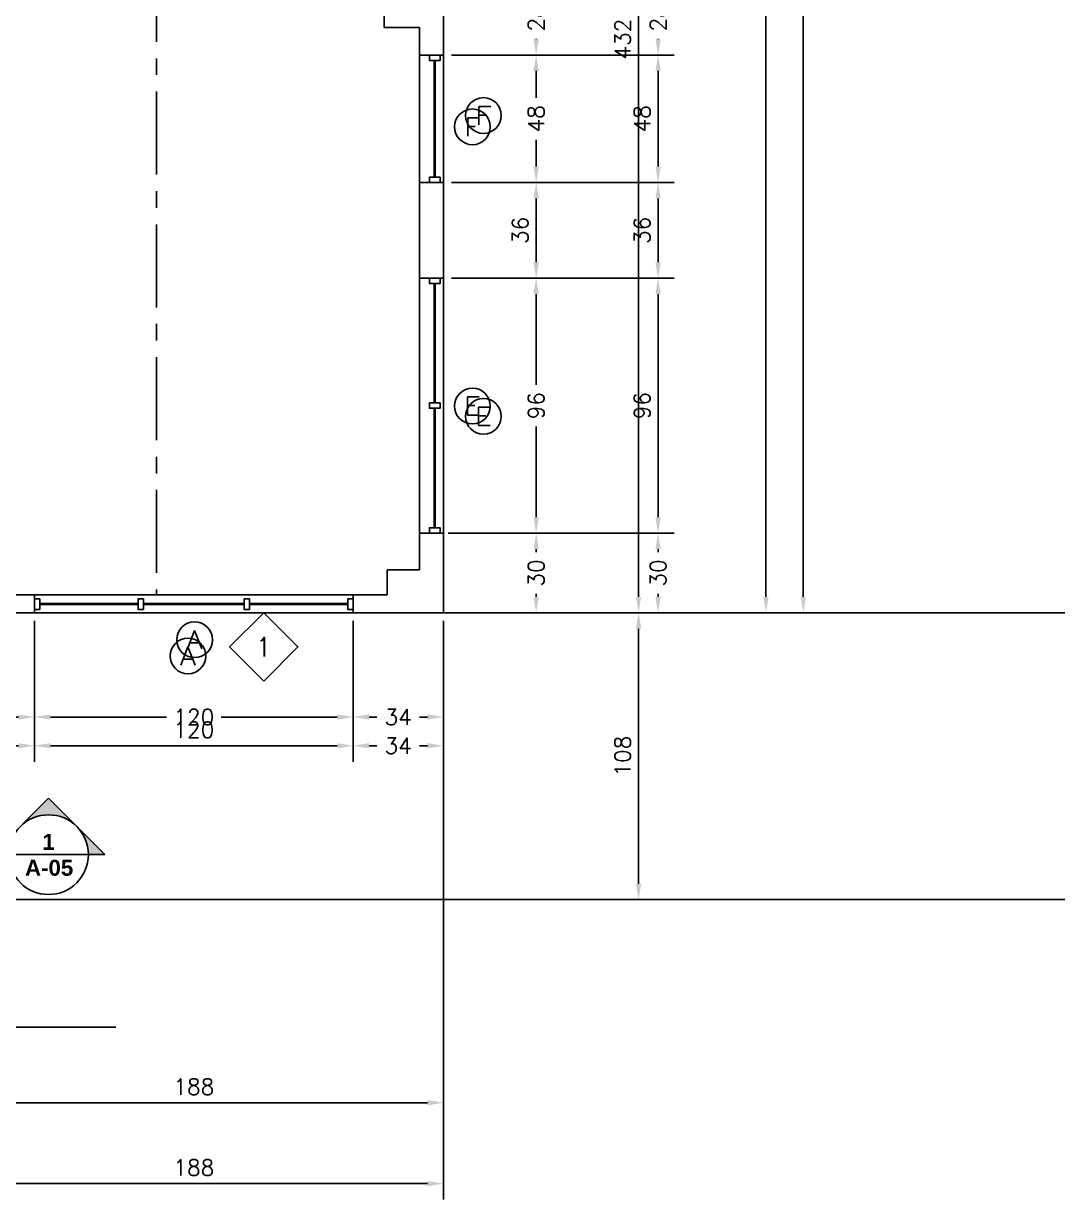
# Model space of a CAD drawing. Extents: x -289 to 2723, y -1587 to 303.
# Drawn here: x 827.8 to 1217.2, y -1288.7 to -845.9 of the extents above; entities that cross this region are included whole.
import ezdxf
from ezdxf.enums import TextEntityAlignment as Align

# ---------------------------------------------------------------- set-up
doc = ezdxf.new("R2010")
doc.units = 0
doc.header["$MEASUREMENT"] = 0
doc.linetypes.add('Wall Base$0$CENTER', pattern=[2, 1.25, -0.25, 0.25, -0.25])
doc.layers.get('0').update_dxf_attribs({"linetype": 'CONTINUOUS'})
doc.layers.get('DEFPOINTS').update_dxf_attribs({"linetype": 'CONTINUOUS'})
for name, color, linetype in [('Wall Base$0$1_Arch_Plan_Center', 134, 'Wall Base$0$CENTER'), ('Wall Base$0$1_Arch_Plan_Dim', 5, 'CONTINUOUS'), ('Wall Base$0$1_Arch_Plan_Post', 131, 'CONTINUOUS'), ('Wall Base$0$1_Arch_Plan_Text1', 4, 'CONTINUOUS'), ('Wall Base$0$1_Arch_Plan_Wall', 7, 'CONTINUOUS'), ('Wall Base$0$1_Arch_Plan_Wall_Annot', 4, 'CONTINUOUS'), ('Wall Base$0$1_Arch_Plan_Wall_ColClad', 7, 'CONTINUOUS'), ('Wall Base$0$1_Arch_Plan_WinSec', 7, 'CONTINUOUS'), ('Wall Base$0$1_Arch_Reflected_Ceiling_Plan_Wall', 131, 'CONTINUOUS'), ('Wall Base$0$2_Arch_Plan_Dim', 5, 'CONTINUOUS'), ('Wall Base$0$2_Arch_Plan_Text1', 4, 'CONTINUOUS'), ('Wall Base$0$2_Arch_Plan_Wall', 7, 'CONTINUOUS'), ('Wall Base$0$2_Arch_Plan_Wall_ColClad', 7, 'CONTINUOUS'), ('Wall Base$0$2_Arch_Plan_WinSec', 7, 'CONTINUOUS'), ('Wall Base$0$2_Arch_Reflected_Ceiling_Plan_Wall', 131, 'CONTINUOUS'), ('Wall Base$0$GRID', 131, 'CONTINUOUS')]:
    doc.layers.add(name, color=color, linetype=linetype)
doc.styles.add('Wall Base$0$ROMANS-115', font='romans.shx')
doc.styles.add('Wall Base$0$ROMANS-80', font='romans.shx', dxfattribs={"width": 0.8})
doc.styles.add('Wall Base$0$ROMANS80', font='romans.shx', dxfattribs={"width": 0.8})
doc.styles.add('Wall Base$0$SANSSERIFBOLD', font='sanssb__.ttf')
doc.dimstyles.new('Wall Base$0$116-ROMANS-115-PS', dxfattribs={"dimscale": 96, "dimtxt": 0.0625, "dimasz": 0.0625, "dimexe": 0.0625, "dimexo": 0.03125, "dimgap": 0.03125, "dimtad": 1, "dimdec": 0, "dimlfac": 25.4, "dimrnd": 0.125, "dimzin": 1, "dimdsep": 46, "dimtxsty": 'Wall Base$0$ROMANS-115', "dimcen": 0.125, "dimclrd": 256, "dimclre": 256, "dimclrt": 256, "dimadec": 0, "dimazin": 0, "dimtfac": 1, "dimtdec": 0, "dimtofl": 0, "dimtmove": 2, "dimatfit": 0, "dimfxl": 1, "dimfrac": 2, "dimtolj": 1, "dimtzin": 0, "dimarcsym": 0})

# ---------------------------------------------------------------- blocks, each defined once
blk = doc.blocks.new('*D243')
at = {"layer": 'DEFPOINTS', "color": 0, "transparency": 16777216}
for p in [(985.93, 12.19), (985.93, -1067.81), (1107.42, -1067.81)]:
    blk.add_point(p, dxfattribs=at)
at = {"layer": 'Wall Base$0$1_Arch_Plan_Dim', "lineweight": -2, "transparency": 16777216}
for p, q in [((988.93, 12.19), (1113.42, 12.19)), ((1107.42, 6.19), (1107.42, -1061.81)), ((988.93, -1067.81), (1113.42, -1067.81))]:
    blk.add_line(p, q, dxfattribs=at)
at = {"layer": 'Wall Base$0$1_Arch_Plan_Dim', "transparency": 16777216}
for points in [[(1106.42, 6.19), (1108.42, 6.19), (1107.42, 12.19)], [(1106.42, -1061.81), (1108.42, -1061.81), (1107.42, -1067.81)]]:
    blk.add_solid(points, dxfattribs=at)
at = {"layer": 'Wall Base$0$1_Arch_Plan_Dim', "transparency": 16777216, "insert": (1101.42, -527.81), "char_height": 6, "attachment_point": 5, "rotation": 90, "style": 'Wall Base$0$ROMANS-115'}
blk.add_mtext('\\A1;1080', dxfattribs=at)
blk = doc.blocks.new('*D249')
at = {"layer": 'DEFPOINTS', "color": 0, "transparency": 16777216}
for p in [(985.93, -1067.81), (797.93, -1175.81), (985.93, -1282.72)]:
    blk.add_point(p, dxfattribs=at)
at = {"layer": 'Wall Base$0$1_Arch_Plan_Dim', "lineweight": -2, "transparency": 16777216}
for p, q in [((985.93, -1070.81), (985.93, -1288.72)), ((797.93, -1178.81), (797.93, -1288.72)), ((803.93, -1282.72), (979.93, -1282.72))]:
    blk.add_line(p, q, dxfattribs=at)
at = {"layer": 'Wall Base$0$1_Arch_Plan_Dim', "transparency": 16777216}
for points in [[(803.93, -1281.72), (803.93, -1283.72), (797.93, -1282.72)], [(979.93, -1281.72), (979.93, -1283.72), (985.93, -1282.72)]]:
    blk.add_solid(points, dxfattribs=at)
at = {"layer": 'Wall Base$0$1_Arch_Plan_Dim', "transparency": 16777216, "insert": (891.93, -1276.72), "char_height": 6, "attachment_point": 5, "style": 'Wall Base$0$ROMANS-115'}
blk.add_mtext('\\A1;188', dxfattribs=at)
blk = doc.blocks.new('*D250')
at = {"layer": 'DEFPOINTS', "color": 0, "transparency": 16777216}
for p in [(1058.89, -1067.81), (1058.89, -1175.81), (1059.46, -1175.81)]:
    blk.add_point(p, dxfattribs=at)
at = {"layer": 'Wall Base$0$1_Arch_Plan_Dim', "lineweight": -2, "transparency": 16777216}
for p, q in [((1061.89, -1067.81), (1065.46, -1067.81)), ((1059.46, -1073.81), (1059.46, -1169.81)), ((1061.89, -1175.81), (1065.46, -1175.81))]:
    blk.add_line(p, q, dxfattribs=at)
at = {"layer": 'Wall Base$0$1_Arch_Plan_Dim', "transparency": 16777216}
for points in [[(1058.46, -1073.81), (1060.46, -1073.81), (1059.46, -1067.81)], [(1058.46, -1169.81), (1060.46, -1169.81), (1059.46, -1175.81)]]:
    blk.add_solid(points, dxfattribs=at)
at = {"layer": 'Wall Base$0$1_Arch_Plan_Dim', "transparency": 16777216, "insert": (1053.46, -1121.81), "char_height": 6, "attachment_point": 5, "rotation": 90, "style": 'Wall Base$0$ROMANS-115'}
blk.add_mtext('\\A1;108', dxfattribs=at)
blk = doc.blocks.new('*D288')
at = {"layer": 'DEFPOINTS', "color": 0, "transparency": 16777216}
for p in [(1059.46, -635.81), (1059.46, -1067.81), (1059.46, -1067.81)]:
    blk.add_point(p, dxfattribs=at)
at = {"layer": 'Wall Base$0$1_Arch_Plan_Dim', "lineweight": -2, "transparency": 16777216}
for p, q in [((1056.46, -635.81), (1053.46, -635.81)), ((1059.46, -641.81), (1059.46, -1061.81)), ((1056.46, -1067.81), (1053.46, -1067.81))]:
    blk.add_line(p, q, dxfattribs=at)
at = {"layer": 'Wall Base$0$1_Arch_Plan_Dim', "transparency": 16777216}
for points in [[(1058.46, -641.81), (1060.46, -641.81), (1059.46, -635.81)], [(1058.46, -1061.81), (1060.46, -1061.81), (1059.46, -1067.81)]]:
    blk.add_solid(points, dxfattribs=at)
at = {"layer": 'Wall Base$0$1_Arch_Plan_Dim', "transparency": 16777216, "insert": (1053.46, -851.81), "char_height": 6, "attachment_point": 5, "rotation": 90, "style": 'Wall Base$0$ROMANS-115'}
blk.add_mtext('\\A1;432', dxfattribs=at)
blk = doc.blocks.new('*D317')
at = {"layer": 'DEFPOINTS', "color": 0, "transparency": 16777216}
for p in [(831.93, -1067.81), (951.93, -1067.81), (951.93, -1107.06)]:
    blk.add_point(p, dxfattribs=at)
at = {"layer": 'Wall Base$0$1_Arch_Plan_Dim', "lineweight": -2, "transparency": 16777216}
for p, q in [((831.93, -1070.81), (831.93, -1113.06)), ((951.93, -1070.81), (951.93, -1113.06)), ((837.93, -1107.06), (881.64, -1107.06)), ((945.93, -1107.06), (902.22, -1107.06))]:
    blk.add_line(p, q, dxfattribs=at)
at = {"layer": 'Wall Base$0$1_Arch_Plan_Dim', "transparency": 16777216}
for points in [[(837.93, -1106.06), (837.93, -1108.06), (831.93, -1107.06)], [(945.93, -1106.06), (945.93, -1108.06), (951.93, -1107.06)]]:
    blk.add_solid(points, dxfattribs=at)
at = {"layer": 'Wall Base$0$1_Arch_Plan_Dim', "transparency": 16777216, "insert": (891.93, -1107.06), "char_height": 6, "attachment_point": 5, "style": 'Wall Base$0$ROMANS-115'}
blk.add_mtext('\\A1;120', dxfattribs=at)
blk = doc.blocks.new('*D318')
at = {"layer": 'DEFPOINTS', "color": 0, "transparency": 16777216}
for p in [(951.93, -1107.06), (985.93, -1107.06), (985.93, -1107.06)]:
    blk.add_point(p, dxfattribs=at)
at = {"layer": 'Wall Base$0$1_Arch_Plan_Dim', "lineweight": -2, "transparency": 16777216}
for p, q in [((951.93, -1104.06), (951.93, -1101.06)), ((985.93, -1104.06), (985.93, -1101.06)), ((957.93, -1107.06), (960.93, -1107.06)), ((979.93, -1107.06), (976.93, -1107.06))]:
    blk.add_line(p, q, dxfattribs=at)
at = {"layer": 'Wall Base$0$1_Arch_Plan_Dim', "transparency": 16777216}
for points in [[(957.93, -1106.06), (957.93, -1108.06), (951.93, -1107.06)], [(979.93, -1106.06), (979.93, -1108.06), (985.93, -1107.06)]]:
    blk.add_solid(points, dxfattribs=at)
at = {"layer": 'Wall Base$0$1_Arch_Plan_Dim', "transparency": 16777216, "insert": (968.93, -1107.06), "char_height": 6, "attachment_point": 5, "style": 'Wall Base$0$ROMANS-115'}
blk.add_mtext('\\A1;34', dxfattribs=at)
blk = doc.blocks.new('*D321')
at = {"layer": 'DEFPOINTS', "color": 0, "transparency": 16777216}
for p in [(985.93, -941.81), (984.68, -1037.81), (1020.87, -1037.81)]:
    blk.add_point(p, dxfattribs=at)
at = {"layer": 'Wall Base$0$1_Arch_Plan_Dim', "lineweight": -2, "transparency": 16777216}
for p, q in [((988.93, -941.81), (1026.87, -941.81)), ((1020.87, -947.81), (1020.87, -981.95)), ((1020.87, -1031.81), (1020.87, -997.67)), ((987.68, -1037.81), (1026.87, -1037.81))]:
    blk.add_line(p, q, dxfattribs=at)
at = {"layer": 'Wall Base$0$1_Arch_Plan_Dim', "transparency": 16777216}
for points in [[(1019.87, -947.81), (1021.87, -947.81), (1020.87, -941.81)], [(1019.87, -1031.81), (1021.87, -1031.81), (1020.87, -1037.81)]]:
    blk.add_solid(points, dxfattribs=at)
at = {"layer": 'Wall Base$0$1_Arch_Plan_Dim', "transparency": 16777216, "insert": (1020.87, -989.81), "char_height": 6, "attachment_point": 5, "rotation": 90, "style": 'Wall Base$0$ROMANS-115'}
blk.add_mtext('\\A1;96', dxfattribs=at)
blk = doc.blocks.new('*D322')
at = {"layer": 'DEFPOINTS', "color": 0, "transparency": 16777216}
for p in [(1020.87, -1037.81), (1020.87, -1067.81), (1020.87, -1067.81)]:
    blk.add_point(p, dxfattribs=at)
at = {"layer": 'Wall Base$0$1_Arch_Plan_Dim', "lineweight": -2, "transparency": 16777216}
for p, q in [((1017.87, -1037.81), (1014.87, -1037.81)), ((1020.87, -1043.81), (1020.87, -1044.95)), ((1020.87, -1061.81), (1020.87, -1060.67)), ((1017.87, -1067.81), (1014.87, -1067.81))]:
    blk.add_line(p, q, dxfattribs=at)
at = {"layer": 'Wall Base$0$1_Arch_Plan_Dim', "transparency": 16777216}
for points in [[(1019.87, -1043.81), (1021.87, -1043.81), (1020.87, -1037.81)], [(1019.87, -1061.81), (1021.87, -1061.81), (1020.87, -1067.81)]]:
    blk.add_solid(points, dxfattribs=at)
at = {"layer": 'Wall Base$0$1_Arch_Plan_Dim', "transparency": 16777216, "insert": (1020.87, -1052.81), "char_height": 6, "attachment_point": 5, "rotation": 90, "style": 'Wall Base$0$ROMANS-115'}
blk.add_mtext('\\A1;30', dxfattribs=at)
blk = doc.blocks.new('*D306')
at = {"layer": 'DEFPOINTS', "color": 0, "transparency": 16777216}
for p in [(985.93, -857.81), (985.93, -905.81), (1020.87, -905.81)]:
    blk.add_point(p, dxfattribs=at)
at = {"layer": 'Wall Base$0$1_Arch_Plan_Dim', "lineweight": -2, "transparency": 16777216}
for p, q in [((988.93, -857.81), (1026.87, -857.81)), ((1020.87, -863.81), (1020.87, -873.95)), ((1020.87, -899.81), (1020.87, -889.67)), ((988.93, -905.81), (1026.87, -905.81))]:
    blk.add_line(p, q, dxfattribs=at)
at = {"layer": 'Wall Base$0$1_Arch_Plan_Dim', "transparency": 16777216}
for points in [[(1019.87, -863.81), (1021.87, -863.81), (1020.87, -857.81)], [(1019.87, -899.81), (1021.87, -899.81), (1020.87, -905.81)]]:
    blk.add_solid(points, dxfattribs=at)
at = {"layer": 'Wall Base$0$1_Arch_Plan_Dim', "transparency": 16777216, "insert": (1020.87, -881.81), "char_height": 6, "attachment_point": 5, "rotation": 90, "style": 'Wall Base$0$ROMANS-115'}
blk.add_mtext('\\A1;48', dxfattribs=at)
blk = doc.blocks.new('*D324')
at = {"layer": 'DEFPOINTS', "color": 0, "transparency": 16777216}
for p in [(1020.87, -905.81), (1020.87, -941.81), (1020.87, -941.81)]:
    blk.add_point(p, dxfattribs=at)
at = {"layer": 'Wall Base$0$1_Arch_Plan_Dim', "lineweight": -2, "transparency": 16777216}
for p, q in [((1017.87, -905.81), (1014.87, -905.81)), ((1020.87, -911.81), (1020.87, -935.81)), ((1017.87, -941.81), (1014.87, -941.81))]:
    blk.add_line(p, q, dxfattribs=at)
at = {"layer": 'Wall Base$0$1_Arch_Plan_Dim', "transparency": 16777216}
for points in [[(1019.87, -911.81), (1021.87, -911.81), (1020.87, -905.81)], [(1019.87, -935.81), (1021.87, -935.81), (1020.87, -941.81)]]:
    blk.add_solid(points, dxfattribs=at)
at = {"layer": 'Wall Base$0$1_Arch_Plan_Dim', "transparency": 16777216, "insert": (1014.87, -923.81), "char_height": 6, "attachment_point": 5, "rotation": 90, "style": 'Wall Base$0$ROMANS-115'}
blk.add_mtext('\\A1;36', dxfattribs=at)
blk = doc.blocks.new('*D325')
at = {"layer": 'DEFPOINTS', "color": 0, "transparency": 16777216}
for p in [(1020.87, -829.81), (1020.87, -857.81), (1020.87, -857.81)]:
    blk.add_point(p, dxfattribs=at)
at = {"layer": 'Wall Base$0$1_Arch_Plan_Dim', "lineweight": -2, "transparency": 16777216}
for p, q in [((1017.87, -829.81), (1014.87, -829.81)), ((1020.87, -835.81), (1020.87, -835.95)), ((1020.87, -851.81), (1020.87, -851.67)), ((1017.87, -857.81), (1014.87, -857.81))]:
    blk.add_line(p, q, dxfattribs=at)
at = {"layer": 'Wall Base$0$1_Arch_Plan_Dim', "transparency": 16777216}
for points in [[(1019.87, -835.81), (1021.87, -835.81), (1020.87, -829.81)], [(1019.87, -851.81), (1021.87, -851.81), (1020.87, -857.81)]]:
    blk.add_solid(points, dxfattribs=at)
at = {"layer": 'Wall Base$0$1_Arch_Plan_Dim', "transparency": 16777216, "insert": (1020.87, -843.81), "char_height": 6, "attachment_point": 5, "rotation": 90, "style": 'Wall Base$0$ROMANS-115'}
blk.add_mtext('\\A1;28', dxfattribs=at)
blk = doc.blocks.new('*D339')
at = {"layer": 'DEFPOINTS', "color": 0, "transparency": 16777216}
for p in [(797.93, -1107.06), (831.93, -1107.06), (831.93, -1107.06)]:
    blk.add_point(p, dxfattribs=at)
at = {"layer": 'Wall Base$0$1_Arch_Plan_Dim', "lineweight": -2, "transparency": 16777216}
for p, q in [((797.93, -1104.06), (797.93, -1101.06)), ((831.93, -1104.06), (831.93, -1101.06)), ((803.93, -1107.06), (806.93, -1107.06)), ((825.93, -1107.06), (822.93, -1107.06))]:
    blk.add_line(p, q, dxfattribs=at)
at = {"layer": 'Wall Base$0$1_Arch_Plan_Dim', "transparency": 16777216}
for points in [[(803.93, -1106.06), (803.93, -1108.06), (797.93, -1107.06)], [(825.93, -1106.06), (825.93, -1108.06), (831.93, -1107.06)]]:
    blk.add_solid(points, dxfattribs=at)
at = {"layer": 'Wall Base$0$1_Arch_Plan_Dim', "transparency": 16777216, "insert": (814.93, -1107.06), "char_height": 6, "attachment_point": 5, "style": 'Wall Base$0$ROMANS-115'}
blk.add_mtext('\\A1;34', dxfattribs=at)
blk = doc.blocks.new('*D362')
at = {"layer": 'DEFPOINTS', "color": 0, "transparency": 16777216}
for p in [(985.93, 12.19), (985.93, -1067.81), (1121.48, -1067.81)]:
    blk.add_point(p, dxfattribs=at)
at = {"layer": 'Wall Base$0$2_Arch_Plan_Dim', "lineweight": -2, "transparency": 16777216}
for p, q in [((988.93, 12.19), (1127.48, 12.19)), ((1121.48, 6.19), (1121.48, -1061.81)), ((988.93, -1067.81), (1127.48, -1067.81))]:
    blk.add_line(p, q, dxfattribs=at)
at = {"layer": 'Wall Base$0$2_Arch_Plan_Dim', "transparency": 16777216}
for points in [[(1120.48, 6.19), (1122.48, 6.19), (1121.48, 12.19)], [(1120.48, -1061.81), (1122.48, -1061.81), (1121.48, -1067.81)]]:
    blk.add_solid(points, dxfattribs=at)
at = {"layer": 'Wall Base$0$2_Arch_Plan_Dim', "transparency": 16777216, "insert": (1115.48, -527.81), "char_height": 6, "attachment_point": 5, "rotation": 90, "style": 'Wall Base$0$ROMANS-115'}
blk.add_mtext('\\A1;1080', dxfattribs=at)
blk = doc.blocks.new('*D373')
at = {"layer": 'DEFPOINTS', "color": 0, "transparency": 16777216}
for p in [(985.93, -1067.81), (797.93, -1175.81), (985.93, -1252.27)]:
    blk.add_point(p, dxfattribs=at)
at = {"layer": 'Wall Base$0$2_Arch_Plan_Dim', "lineweight": -2, "transparency": 16777216}
for p, q in [((985.93, -1070.81), (985.93, -1258.27)), ((797.93, -1178.81), (797.93, -1258.27)), ((803.93, -1252.27), (979.93, -1252.27))]:
    blk.add_line(p, q, dxfattribs=at)
at = {"layer": 'Wall Base$0$2_Arch_Plan_Dim', "transparency": 16777216}
for points in [[(803.93, -1251.27), (803.93, -1253.27), (797.93, -1252.27)], [(979.93, -1251.27), (979.93, -1253.27), (985.93, -1252.27)]]:
    blk.add_solid(points, dxfattribs=at)
at = {"layer": 'Wall Base$0$2_Arch_Plan_Dim', "transparency": 16777216, "insert": (891.93, -1246.27), "char_height": 6, "attachment_point": 5, "style": 'Wall Base$0$ROMANS-115'}
blk.add_mtext('\\A1;188', dxfattribs=at)
blk = doc.blocks.new('*D399')
at = {"layer": 'DEFPOINTS', "color": 0, "transparency": 16777216}
for p in [(985.93, -941.81), (984.68, -1037.81), (1066.8, -1037.81)]:
    blk.add_point(p, dxfattribs=at)
at = {"layer": 'Wall Base$0$2_Arch_Plan_Dim', "lineweight": -2, "transparency": 16777216}
for p, q in [((988.93, -941.81), (1072.8, -941.81)), ((1066.8, -947.81), (1066.8, -1031.81)), ((987.68, -1037.81), (1072.8, -1037.81))]:
    blk.add_line(p, q, dxfattribs=at)
at = {"layer": 'Wall Base$0$2_Arch_Plan_Dim', "transparency": 16777216}
for points in [[(1065.8, -947.81), (1067.8, -947.81), (1066.8, -941.81)], [(1065.8, -1031.81), (1067.8, -1031.81), (1066.8, -1037.81)]]:
    blk.add_solid(points, dxfattribs=at)
at = {"layer": 'Wall Base$0$2_Arch_Plan_Dim', "transparency": 16777216, "insert": (1060.8, -989.81), "char_height": 6, "attachment_point": 5, "rotation": 90, "style": 'Wall Base$0$ROMANS-115'}
blk.add_mtext('\\A1;96', dxfattribs=at)
blk = doc.blocks.new('*D400')
at = {"layer": 'DEFPOINTS', "color": 0, "transparency": 16777216}
for p in [(1066.8, -1037.81), (1066.8, -1067.81), (1066.8, -1067.81)]:
    blk.add_point(p, dxfattribs=at)
at = {"layer": 'Wall Base$0$2_Arch_Plan_Dim', "lineweight": -2, "transparency": 16777216}
for p, q in [((1063.8, -1037.81), (1060.8, -1037.81)), ((1066.8, -1043.81), (1066.8, -1044.95)), ((1066.8, -1061.81), (1066.8, -1060.67)), ((1063.8, -1067.81), (1060.8, -1067.81))]:
    blk.add_line(p, q, dxfattribs=at)
at = {"layer": 'Wall Base$0$2_Arch_Plan_Dim', "transparency": 16777216}
for points in [[(1065.8, -1043.81), (1067.8, -1043.81), (1066.8, -1037.81)], [(1065.8, -1061.81), (1067.8, -1061.81), (1066.8, -1067.81)]]:
    blk.add_solid(points, dxfattribs=at)
at = {"layer": 'Wall Base$0$2_Arch_Plan_Dim', "transparency": 16777216, "insert": (1066.8, -1052.81), "char_height": 6, "attachment_point": 5, "rotation": 90, "style": 'Wall Base$0$ROMANS-115'}
blk.add_mtext('\\A1;30', dxfattribs=at)
blk = doc.blocks.new('*D402')
at = {"layer": 'DEFPOINTS', "color": 0, "transparency": 16777216}
for p in [(985.93, -857.81), (985.93, -905.81), (1066.8, -905.81)]:
    blk.add_point(p, dxfattribs=at)
at = {"layer": 'Wall Base$0$2_Arch_Plan_Dim', "lineweight": -2, "transparency": 16777216}
for p, q in [((988.93, -857.81), (1072.8, -857.81)), ((1066.8, -863.81), (1066.8, -899.81)), ((988.93, -905.81), (1072.8, -905.81))]:
    blk.add_line(p, q, dxfattribs=at)
at = {"layer": 'Wall Base$0$2_Arch_Plan_Dim', "transparency": 16777216}
for points in [[(1065.8, -863.81), (1067.8, -863.81), (1066.8, -857.81)], [(1065.8, -899.81), (1067.8, -899.81), (1066.8, -905.81)]]:
    blk.add_solid(points, dxfattribs=at)
at = {"layer": 'Wall Base$0$2_Arch_Plan_Dim', "transparency": 16777216, "insert": (1060.8, -881.81), "char_height": 6, "attachment_point": 5, "rotation": 90, "style": 'Wall Base$0$ROMANS-115'}
blk.add_mtext('\\A1;48', dxfattribs=at)
blk = doc.blocks.new('*D404')
at = {"layer": 'DEFPOINTS', "color": 0, "transparency": 16777216}
for p in [(1066.8, -905.81), (1066.8, -941.81), (1066.8, -941.81)]:
    blk.add_point(p, dxfattribs=at)
at = {"layer": 'Wall Base$0$2_Arch_Plan_Dim', "lineweight": -2, "transparency": 16777216}
for p, q in [((1063.8, -905.81), (1060.8, -905.81)), ((1066.8, -911.81), (1066.8, -935.81)), ((1063.8, -941.81), (1060.8, -941.81))]:
    blk.add_line(p, q, dxfattribs=at)
at = {"layer": 'Wall Base$0$2_Arch_Plan_Dim', "transparency": 16777216}
for points in [[(1065.8, -911.81), (1067.8, -911.81), (1066.8, -905.81)], [(1065.8, -935.81), (1067.8, -935.81), (1066.8, -941.81)]]:
    blk.add_solid(points, dxfattribs=at)
at = {"layer": 'Wall Base$0$2_Arch_Plan_Dim', "transparency": 16777216, "insert": (1060.8, -923.81), "char_height": 6, "attachment_point": 5, "rotation": 90, "style": 'Wall Base$0$ROMANS-115'}
blk.add_mtext('\\A1;36', dxfattribs=at)
blk = doc.blocks.new('*D405')
at = {"layer": 'DEFPOINTS', "color": 0, "transparency": 16777216}
for p in [(1066.8, -829.81), (1066.8, -857.81), (1066.8, -857.81)]:
    blk.add_point(p, dxfattribs=at)
at = {"layer": 'Wall Base$0$2_Arch_Plan_Dim', "lineweight": -2, "transparency": 16777216}
for p, q in [((1063.8, -829.81), (1060.8, -829.81)), ((1066.8, -835.81), (1066.8, -835.95)), ((1066.8, -851.81), (1066.8, -851.67)), ((1063.8, -857.81), (1060.8, -857.81))]:
    blk.add_line(p, q, dxfattribs=at)
at = {"layer": 'Wall Base$0$2_Arch_Plan_Dim', "transparency": 16777216}
for points in [[(1065.8, -835.81), (1067.8, -835.81), (1066.8, -829.81)], [(1065.8, -851.81), (1067.8, -851.81), (1066.8, -857.81)]]:
    blk.add_solid(points, dxfattribs=at)
at = {"layer": 'Wall Base$0$2_Arch_Plan_Dim', "transparency": 16777216, "insert": (1066.8, -843.81), "char_height": 6, "attachment_point": 5, "rotation": 90, "style": 'Wall Base$0$ROMANS-115'}
blk.add_mtext('\\A1;28', dxfattribs=at)
blk = doc.blocks.new('*D443')
at = {"layer": 'DEFPOINTS', "color": 0, "transparency": 16777216}
for p in [(831.93, -1067.81), (951.93, -1067.81), (951.93, -1117.88)]:
    blk.add_point(p, dxfattribs=at)
at = {"layer": 'Wall Base$0$2_Arch_Plan_Dim', "lineweight": -2, "transparency": 16777216}
for p, q in [((831.93, -1070.81), (831.93, -1123.88)), ((951.93, -1070.81), (951.93, -1123.88)), ((837.93, -1117.88), (945.93, -1117.88))]:
    blk.add_line(p, q, dxfattribs=at)
at = {"layer": 'Wall Base$0$2_Arch_Plan_Dim', "transparency": 16777216}
for points in [[(837.93, -1116.88), (837.93, -1118.88), (831.93, -1117.88)], [(945.93, -1116.88), (945.93, -1118.88), (951.93, -1117.88)]]:
    blk.add_solid(points, dxfattribs=at)
at = {"layer": 'Wall Base$0$2_Arch_Plan_Dim', "transparency": 16777216, "insert": (891.93, -1111.88), "char_height": 6, "attachment_point": 5, "style": 'Wall Base$0$ROMANS-115'}
blk.add_mtext('\\A1;120', dxfattribs=at)
blk = doc.blocks.new('*D444')
at = {"layer": 'DEFPOINTS', "color": 0, "transparency": 16777216}
for p in [(797.93, -1117.88), (797.93, -1117.88), (831.93, -1117.88)]:
    blk.add_point(p, dxfattribs=at)
at = {"layer": 'Wall Base$0$2_Arch_Plan_Dim', "lineweight": -2, "transparency": 16777216}
for p, q in [((797.93, -1114.88), (797.93, -1111.88)), ((831.93, -1114.88), (831.93, -1111.88)), ((803.93, -1117.88), (806.93, -1117.88)), ((825.93, -1117.88), (822.93, -1117.88))]:
    blk.add_line(p, q, dxfattribs=at)
at = {"layer": 'Wall Base$0$2_Arch_Plan_Dim', "transparency": 16777216}
for points in [[(803.93, -1116.88), (803.93, -1118.88), (797.93, -1117.88)], [(825.93, -1116.88), (825.93, -1118.88), (831.93, -1117.88)]]:
    blk.add_solid(points, dxfattribs=at)
at = {"layer": 'Wall Base$0$2_Arch_Plan_Dim', "transparency": 16777216, "insert": (814.93, -1117.88), "char_height": 6, "attachment_point": 5, "style": 'Wall Base$0$ROMANS-115'}
blk.add_mtext('\\A1;34', dxfattribs=at)
blk = doc.blocks.new('*D445')
at = {"layer": 'DEFPOINTS', "color": 0, "transparency": 16777216}
for p in [(951.93, -1117.88), (951.93, -1117.88), (985.93, -1117.88)]:
    blk.add_point(p, dxfattribs=at)
at = {"layer": 'Wall Base$0$2_Arch_Plan_Dim', "lineweight": -2, "transparency": 16777216}
for p, q in [((951.93, -1114.88), (951.93, -1111.88)), ((985.93, -1114.88), (985.93, -1111.88)), ((957.93, -1117.88), (960.93, -1117.88)), ((979.93, -1117.88), (976.93, -1117.88))]:
    blk.add_line(p, q, dxfattribs=at)
at = {"layer": 'Wall Base$0$2_Arch_Plan_Dim', "transparency": 16777216}
for points in [[(957.93, -1116.88), (957.93, -1118.88), (951.93, -1117.88)], [(979.93, -1116.88), (979.93, -1118.88), (985.93, -1117.88)]]:
    blk.add_solid(points, dxfattribs=at)
at = {"layer": 'Wall Base$0$2_Arch_Plan_Dim', "transparency": 16777216, "insert": (968.93, -1117.88), "char_height": 6, "attachment_point": 5, "style": 'Wall Base$0$ROMANS-115'}
blk.add_mtext('\\A1;34', dxfattribs=at)
blk = doc.blocks.new('Wall Base$0$Wall Number')
at = {"color": 5}
blk.add_lwpolyline([(-21.45, -21.45), (0, 0), (-21.45, 21.45), (-42.89, 0)], close=True, dxfattribs=at)
at = {"style": 'Wall Base$0$ROMANS80', "width": 0.8}
blk.add_attdef('WALL', text='', height=12, dxfattribs=at).set_placement((-21.62, -0.08), align=Align.MIDDLE)
blk = doc.blocks.new('Wall Base$0$Window')
blk.add_circle((0.4356, 0.3589), 0.0609)
at = {"style": 'Wall Base$0$ROMANS-80', "width": 1.15}
blk.add_attdef('WINDOW', text='', height=0.0625, dxfattribs=at).set_placement((0.4356, 0.3589), align=Align.MIDDLE)
blk = doc.blocks.new('Wall Base$0$Section - Up')
at = {"lineweight": 0}
h = blk.add_hatch(color=256, dxfattribs=at)
h.paths.add_polyline_path([(-0.3125, 0, -0.198912), (-0.221, 0.221), (-0.4419, 0)])
h.paths.add_polyline_path([(0, 0.4419), (-0.221, 0.221, -0.414214), (0.221, 0.221)])
h.paths.add_polyline_path([(0.3125, 0), (0.4419, 0), (0.221, 0.221, -0.198912)])
for p, q in [((0, 0.4419), (-0.4419, 0)), ((0, 0.4419), (0.4419, 0)), ((-0.3125, 0), (-0.4419, 0)), ((-0.3125, 0), (0.3125, 0)), ((0.4419, 0), (0.3125, 0))]:
    blk.add_line(p, q)
blk.add_circle((0, 0), 0.3125)
at = {"color": 7, "style": 'Wall Base$0$SANSSERIFBOLD', "flags": 8}
blk.add_attdef('VIEWNUMBER', text='', height=0.125, dxfattribs=at).set_placement((0, 0), align=Align.BOTTOM_CENTER)
blk.add_attdef('SHEETNUMBER', text='', height=0.125, dxfattribs=at).set_placement((0.0043, -0.0407), align=Align.TOP_CENTER)

msp = doc.modelspace()

# ---------------------------------------------------------------- linework, layer by layer
at = {"layer": 'Wall Base$0$1_Arch_Plan_Center', "ltscale": 25}
msp.add_line((877.9294, -321.5585), (877.9294, -1061.3085), dxfattribs=at)
at = {"layer": 'Wall Base$0$1_Arch_Plan_Post'}
msp.add_line((458.7744, -1223.8085), (862.5412, -1223.8085), dxfattribs=at)
at = {"layer": 'Wall Base$0$1_Arch_Plan_Wall'}
for p, q in [((985.9294, -419.8085), (985.9294, -1067.8085)), ((976.9294, -847.4335), (976.9294, -1051.6835)), ((976.9294, -857.8085), (985.9294, -857.8085)), ((976.9294, -905.8085), (985.9294, -905.8085)), ((976.9294, -941.8085), (985.9294, -941.8085)), ((976.9294, -1037.8085), (985.9294, -1037.8085)), ((964.8044, -1061.0585), (572.1794, -1061.0585)), ((831.9294, -1061.0585), (831.9294, -1067.8085)), ((831.9294, -1061.3085), (831.9294, -1067.8085)), ((951.9294, -1061.0585), (951.9294, -1067.8085)), ((985.9294, -1067.8085), (797.1794, -1067.8085))]:
    msp.add_line(p, q, dxfattribs=at)
at = {"layer": 'Wall Base$0$1_Arch_Plan_Wall_ColClad'}
for p, q in [((963.6794, -847.4335), (963.6794, -840.1835)), ((976.9294, -847.4335), (963.6794, -847.4335)), ((964.8044, -1061.0585), (964.8044, -1051.6835)), ((976.9294, -1051.6835), (964.8044, -1051.6835))]:
    msp.add_line(p, q, dxfattribs=at)
at = {"layer": 'Wall Base$0$1_Arch_Plan_WinSec'}
for p, q in [((982.4919, -903.8085), (982.4919, -859.8085)), ((982.8669, -903.8085), (982.8669, -859.8085)), ((982.4919, -943.8085), (982.4919, -988.8085)), ((982.8669, -943.8085), (982.8669, -988.8085)), ((982.4919, -1035.8085), (982.4919, -990.8085)), ((982.8669, -1035.8085), (982.8669, -990.8085)), ((870.9294, -1064.371), (833.9294, -1064.371)), ((870.9294, -1064.746), (833.9294, -1064.746)), ((910.9294, -1064.371), (872.9294, -1064.371)), ((910.9294, -1064.746), (872.9294, -1064.746)), ((949.9294, -1064.371), (912.9294, -1064.371)), ((949.9294, -1064.746), (912.9294, -1064.746))]:
    msp.add_line(p, q, dxfattribs=at)
for points in [[(984.6794, -857.8085), (984.6794, -859.8085), (980.6794, -859.8085), (980.6794, -857.8085)], [(984.6794, -905.8085), (984.6794, -903.8085), (980.6794, -903.8085), (980.6794, -905.8085)], [(984.6794, -905.8085), (984.6794, -903.8085), (980.6794, -903.8085), (980.6794, -905.8085)], [(984.6794, -941.8085), (984.6794, -943.8085), (980.6794, -943.8085), (980.6794, -941.8085)], [(984.6794, -941.8085), (984.6794, -943.8085), (980.6794, -943.8085), (980.6794, -941.8085)], [(984.6794, -988.8085), (984.6794, -990.8085), (980.6794, -990.8085), (980.6794, -988.8085)], [(984.6794, -988.8085), (984.6794, -990.8085), (980.6794, -990.8085), (980.6794, -988.8085)], [(984.6794, -1037.8085), (984.6794, -1035.8085), (980.6794, -1035.8085), (980.6794, -1037.8085)], [(984.6794, -1037.8085), (984.6794, -1035.8085), (980.6794, -1035.8085), (980.6794, -1037.8085)], [(831.9294, -1066.5585), (833.9294, -1066.5585), (833.9294, -1062.5585), (831.9294, -1062.5585)], [(872.9294, -1066.5585), (870.9294, -1066.5585), (870.9294, -1062.5585), (872.9294, -1062.5585)], [(872.9294, -1066.5585), (870.9294, -1066.5585), (870.9294, -1062.5585), (872.9294, -1062.5585)], [(912.9294, -1066.5585), (910.9294, -1066.5585), (910.9294, -1062.5585), (912.9294, -1062.5585)], [(951.9294, -1066.5585), (949.9294, -1066.5585), (949.9294, -1062.5585), (951.9294, -1062.5585)]]:
    msp.add_lwpolyline(points, close=True, dxfattribs=at)
at = {"layer": 'Wall Base$0$1_Arch_Reflected_Ceiling_Plan_Wall'}
for p, q in [((985.9294, 12.1915), (985.9294, -1067.8085)), ((976.9294, -847.4335), (976.9294, -1051.6835)), ((964.8044, -1061.0585), (797.0544, -1061.0585)), ((985.9294, -1067.8085), (797.1794, -1067.8085))]:
    msp.add_line(p, q, dxfattribs=at)
at = {"layer": 'Wall Base$0$2_Arch_Plan_Wall'}
for p, q in [((985.9294, 12.1915), (985.9294, -1067.8085)), ((976.9294, -847.4335), (976.9294, -1051.6835)), ((976.9294, -857.8085), (985.9294, -857.8085)), ((976.9294, -905.8085), (985.9294, -905.8085)), ((976.9294, -941.8085), (985.9294, -941.8085)), ((976.9294, -1037.8085), (985.9294, -1037.8085)), ((964.8044, -1061.0585), (797.0544, -1061.0585)), ((831.9294, -1061.0585), (831.9294, -1067.8085)), ((831.9294, -1061.3085), (831.9294, -1067.8085)), ((951.9294, -1061.0585), (951.9294, -1067.8085)), ((985.9294, -1067.8085), (797.1794, -1067.8085))]:
    msp.add_line(p, q, dxfattribs=at)
at = {"layer": 'Wall Base$0$2_Arch_Plan_Wall_ColClad'}
for p, q in [((963.6794, -847.4335), (963.6794, -840.1835)), ((976.9294, -847.4335), (963.6794, -847.4335)), ((976.9294, -1051.6835), (964.8044, -1051.6835)), ((964.8044, -1061.0585), (964.8044, -1051.6835))]:
    msp.add_line(p, q, dxfattribs=at)
at = {"layer": 'Wall Base$0$2_Arch_Plan_WinSec'}
for p, q in [((982.4919, -903.8085), (982.4919, -859.8085)), ((982.8669, -903.8085), (982.8669, -859.8085)), ((982.4919, -943.8085), (982.4919, -988.8085)), ((982.8669, -943.8085), (982.8669, -988.8085)), ((982.4919, -1035.8085), (982.4919, -990.8085)), ((982.8669, -1035.8085), (982.8669, -990.8085)), ((870.9294, -1064.371), (833.9294, -1064.371)), ((870.9294, -1064.746), (833.9294, -1064.746)), ((910.9294, -1064.371), (872.9294, -1064.371)), ((910.9294, -1064.746), (872.9294, -1064.746)), ((949.9294, -1064.371), (912.9294, -1064.371)), ((949.9294, -1064.746), (912.9294, -1064.746))]:
    msp.add_line(p, q, dxfattribs=at)
for points in [[(984.6794, -857.8085), (984.6794, -859.8085), (980.6794, -859.8085), (980.6794, -857.8085)], [(984.6794, -905.8085), (984.6794, -903.8085), (980.6794, -903.8085), (980.6794, -905.8085)], [(984.6794, -905.8085), (984.6794, -903.8085), (980.6794, -903.8085), (980.6794, -905.8085)], [(984.6794, -941.8085), (984.6794, -943.8085), (980.6794, -943.8085), (980.6794, -941.8085)], [(984.6794, -941.8085), (984.6794, -943.8085), (980.6794, -943.8085), (980.6794, -941.8085)], [(984.6794, -988.8085), (984.6794, -990.8085), (980.6794, -990.8085), (980.6794, -988.8085)], [(984.6794, -988.8085), (984.6794, -990.8085), (980.6794, -990.8085), (980.6794, -988.8085)], [(984.6794, -1037.8085), (984.6794, -1035.8085), (980.6794, -1035.8085), (980.6794, -1037.8085)], [(984.6794, -1037.8085), (984.6794, -1035.8085), (980.6794, -1035.8085), (980.6794, -1037.8085)], [(831.9294, -1066.5585), (833.9294, -1066.5585), (833.9294, -1062.5585), (831.9294, -1062.5585)], [(872.9294, -1066.5585), (870.9294, -1066.5585), (870.9294, -1062.5585), (872.9294, -1062.5585)], [(872.9294, -1066.5585), (870.9294, -1066.5585), (870.9294, -1062.5585), (872.9294, -1062.5585)], [(912.9294, -1066.5585), (910.9294, -1066.5585), (910.9294, -1062.5585), (912.9294, -1062.5585)], [(951.9294, -1066.5585), (949.9294, -1066.5585), (949.9294, -1062.5585), (951.9294, -1062.5585)]]:
    msp.add_lwpolyline(points, close=True, dxfattribs=at)
at = {"layer": 'Wall Base$0$2_Arch_Reflected_Ceiling_Plan_Wall'}
for p, q in [((985.9294, 12.1915), (985.9294, -1067.8085)), ((976.9294, -847.4335), (976.9294, -1051.6835)), ((964.8044, -1061.0585), (797.0544, -1061.0585)), ((985.9294, -1067.8085), (797.9294, -1067.8085))]:
    msp.add_line(p, q, dxfattribs=at)
at = {"layer": 'Wall Base$0$GRID'}
for p, q in [((2723.2663, -1067.8085), (-270.2703, -1067.8085)), ((2723.2663, -1175.8085), (-270.2703, -1175.8085))]:
    msp.add_line(p, q, dxfattribs=at)

# ---------------------------------------------------------------- block references
at = {"layer": 'Wall Base$0$1_Arch_Plan_Text1'}
for name, p, xscale, yscale, zscale, values in [('Wall Base$0$Window', (948.7799, -924.4631), 110.3999999774585, 110.3999999774585, 110.3999999774585, {'WINDOW': 'F'}), ('Wall Base$0$Window', (948.7799, -1029.5903), 110.3999999774585, 110.3999999774585, 110.3999999774585, {'WINDOW': 'E'}), ('Wall Base$0$Window', (841.6493, -1123.6991), 110.3999999774585, 110.3999999774585, 110.3999999774585, {'WINDOW': 'A'}), ('Wall Base$0$Section - Up', (837.2375, -1158.8741), 48, 48, 48, {'VIEWNUMBER': '1', 'SHEETNUMBER': 'A-05'})]:
    msp.add_blockref(name, p, dxfattribs=dict(at, xscale=xscale, yscale=yscale, zscale=zscale)).add_auto_attribs(values)
at = {"layer": 'Wall Base$0$1_Arch_Plan_Wall_Annot', "xscale": 0.5999999998775251, "yscale": 0.5999999998775251, "zscale": 0.5999999998775251}
msp.add_blockref('Wall Base$0$Wall Number', (931.1442, -1080.6766), dxfattribs=at).add_auto_attribs({'WALL': '1'})
at = {"layer": 'Wall Base$0$2_Arch_Plan_Text1'}
for name, p, xscale, yscale, zscale, values in [('Wall Base$0$Window', (952.9386, -920.1962), 110.3999999774618, 110.3999999774618, 110.3999999774618, {'WINDOW': 'F'}), ('Wall Base$0$Window', (952.9386, -1033.471), 110.3999999774618, 110.3999999774618, 110.3999999774618, {'WINDOW': 'E'}), ('Wall Base$0$Window', (844.1367, -1117.5958), 110.3999999774618, 110.3999999774618, 110.3999999774618, {'WINDOW': 'A'}), ('Wall Base$0$Section - Up', (837.2375, -1158.8741), 48, 48, 48, {'VIEWNUMBER': '1', 'SHEETNUMBER': 'A-05'})]:
    msp.add_blockref(name, p, dxfattribs=dict(at, xscale=xscale, yscale=yscale, zscale=zscale)).add_auto_attribs(values)

# ---------------------------------------------------------------- dimensions: what is measured, and where the dimension line sits
at = {"layer": 'Wall Base$0$1_Arch_Plan_Dim'}
for base, p1, p2, picture, middle in [((1107.4186, -1067.8085), (985.9294, 12.1915), (985.9294, -1067.8085), '*D243', (1101.4186, -527.8085)), ((1059.4567, -1067.8085), (1059.4567, -635.8085), (1059.4567, -1067.8085), '*D288', (1053.4567, -851.8085)), ((1020.8706, -941.8085), (1020.8706, -905.8085), (1020.8706, -941.8085), '*D324', (1014.8706, -923.8085)), ((1059.4567, -1175.8085), (1058.8922, -1067.8085), (1058.8922, -1175.8085), '*D250', (1053.4567, -1121.8085))]:
    dim = msp.add_linear_dim(base=base, p1=p1, p2=p2, angle=90, dimstyle='Wall Base$0$116-ROMANS-115-PS', override={"dimdec": 0, "dimlfac": -192, "dimrnd": 0, "dimpost": '\\X', "dimtdec": 6}, dxfattribs=at)
    dim.commit()
    dim.dimension.update_dxf_attribs({"geometry": picture, "text_midpoint": middle})
for base, p1, p2, picture, middle in [((1020.8706, -857.8085), (1020.8706, -829.8085), (1020.8706, -857.8085), '*D325', (1020.8706, -843.8085)), ((1020.8706, -905.8085), (985.9294, -857.8085), (985.9294, -905.8085), '*D306', (1020.8706, -881.8085)), ((1020.8706, -1037.8085), (985.9294, -941.8085), (984.6794, -1037.8085), '*D321', (1020.8706, -989.8085)), ((1020.8706, -1067.8085), (1020.8706, -1037.8085), (1020.8706, -1067.8085), '*D322', (1020.8706, -1052.8085))]:
    dim = msp.add_linear_dim(base=base, p1=p1, p2=p2, angle=90, dimstyle='Wall Base$0$116-ROMANS-115-PS', override={"dimdec": 0, "dimlfac": -192, "dimrnd": 0, "dimpost": '\\X', "dimtdec": 6}, dxfattribs=at)
    dim.commit()
    dim.dimension.update_dxf_attribs({"geometry": picture, "text_midpoint": middle, "dimtype": 160})
dim = msp.add_linear_dim(base=(985.9294, -1282.7154), p1=(797.9294, -1175.8085), p2=(985.9294, -1067.8085), dimstyle='Wall Base$0$116-ROMANS-115-PS', override={"dimdec": 0, "dimlfac": -192, "dimrnd": 0, "dimpost": '\\X', "dimtdec": 6}, dxfattribs=at)
dim.commit()
dim.dimension.update_dxf_attribs({"geometry": '*D249', "text_midpoint": (891.9294, -1276.7154)})
for base, p1, p2, picture, middle in [((951.9294, -1107.0636), (831.9294, -1067.8085), (951.9294, -1067.8085), '*D317', (891.9294, -1107.0636)), ((831.9294, -1107.0636), (797.9294, -1107.0636), (831.9294, -1107.0636), '*D339', (814.9294, -1107.0636)), ((985.9294, -1107.0636), (951.9294, -1107.0636), (985.9294, -1107.0636), '*D318', (968.9294, -1107.0636))]:
    dim = msp.add_linear_dim(base=base, p1=p1, p2=p2, dimstyle='Wall Base$0$116-ROMANS-115-PS', override={"dimdec": 0, "dimlfac": -192, "dimrnd": 0, "dimpost": '\\X', "dimtdec": 6}, dxfattribs=at)
    dim.commit()
    dim.dimension.update_dxf_attribs({"geometry": picture, "text_midpoint": middle, "dimtype": 160})
at = {"layer": 'Wall Base$0$2_Arch_Plan_Dim'}
for base, p1, p2, picture, middle in [((1121.4783, -1067.8085), (985.9294, 12.1915), (985.9294, -1067.8085), '*D362', (1115.4783, -527.8085)), ((1066.797, -905.8085), (985.9294, -857.8085), (985.9294, -905.8085), '*D402', (1060.797, -881.8085)), ((1066.797, -941.8085), (1066.797, -905.8085), (1066.797, -941.8085), '*D404', (1060.797, -923.8085)), ((1066.797, -1037.8085), (985.9294, -941.8085), (984.6794, -1037.8085), '*D399', (1060.797, -989.8085))]:
    dim = msp.add_linear_dim(base=base, p1=p1, p2=p2, angle=90, dimstyle='Wall Base$0$116-ROMANS-115-PS', override={"dimdec": 0, "dimlfac": -192, "dimrnd": 0, "dimpost": '\\X', "dimtdec": 6}, dxfattribs=at)
    dim.commit()
    dim.dimension.update_dxf_attribs({"geometry": picture, "text_midpoint": middle})
for base, p1, p2, picture, middle in [((1066.797, -857.8085), (1066.797, -829.8085), (1066.797, -857.8085), '*D405', (1066.797, -843.8085)), ((1066.797, -1067.8085), (1066.797, -1037.8085), (1066.797, -1067.8085), '*D400', (1066.797, -1052.8085))]:
    dim = msp.add_linear_dim(base=base, p1=p1, p2=p2, angle=90, dimstyle='Wall Base$0$116-ROMANS-115-PS', override={"dimdec": 0, "dimlfac": -192, "dimrnd": 0, "dimpost": '\\X', "dimtdec": 6}, dxfattribs=at)
    dim.commit()
    dim.dimension.update_dxf_attribs({"geometry": picture, "text_midpoint": middle, "dimtype": 160})
for base, p1, p2, picture, middle in [((985.9294, -1252.2741), (797.9294, -1175.8085), (985.9294, -1067.8085), '*D373', (891.9294, -1246.2741)), ((951.9294, -1117.8761), (831.9294, -1067.8085), (951.9294, -1067.8085), '*D443', (891.9294, -1111.8761))]:
    dim = msp.add_linear_dim(base=base, p1=p1, p2=p2, dimstyle='Wall Base$0$116-ROMANS-115-PS', override={"dimdec": 0, "dimlfac": -192, "dimrnd": 0, "dimpost": '\\X', "dimtdec": 6}, dxfattribs=at)
    dim.commit()
    dim.dimension.update_dxf_attribs({"geometry": picture, "text_midpoint": middle})
for base, p1, p2, picture, middle in [((797.9294, -1117.8761), (831.9294, -1117.8761), (797.9294, -1117.8761), '*D444', (814.9294, -1117.8761)), ((951.9294, -1117.8761), (985.9294, -1117.8761), (951.9294, -1117.8761), '*D445', (968.9294, -1117.8761))]:
    dim = msp.add_linear_dim(base=base, p1=p1, p2=p2, dimstyle='Wall Base$0$116-ROMANS-115-PS', override={"dimdec": 0, "dimlfac": -192, "dimrnd": 0, "dimpost": '\\X', "dimtdec": 6}, dxfattribs=at)
    dim.commit()
    dim.dimension.update_dxf_attribs({"geometry": picture, "text_midpoint": middle, "dimtype": 160})

doc.saveas('drawing.dxf')
